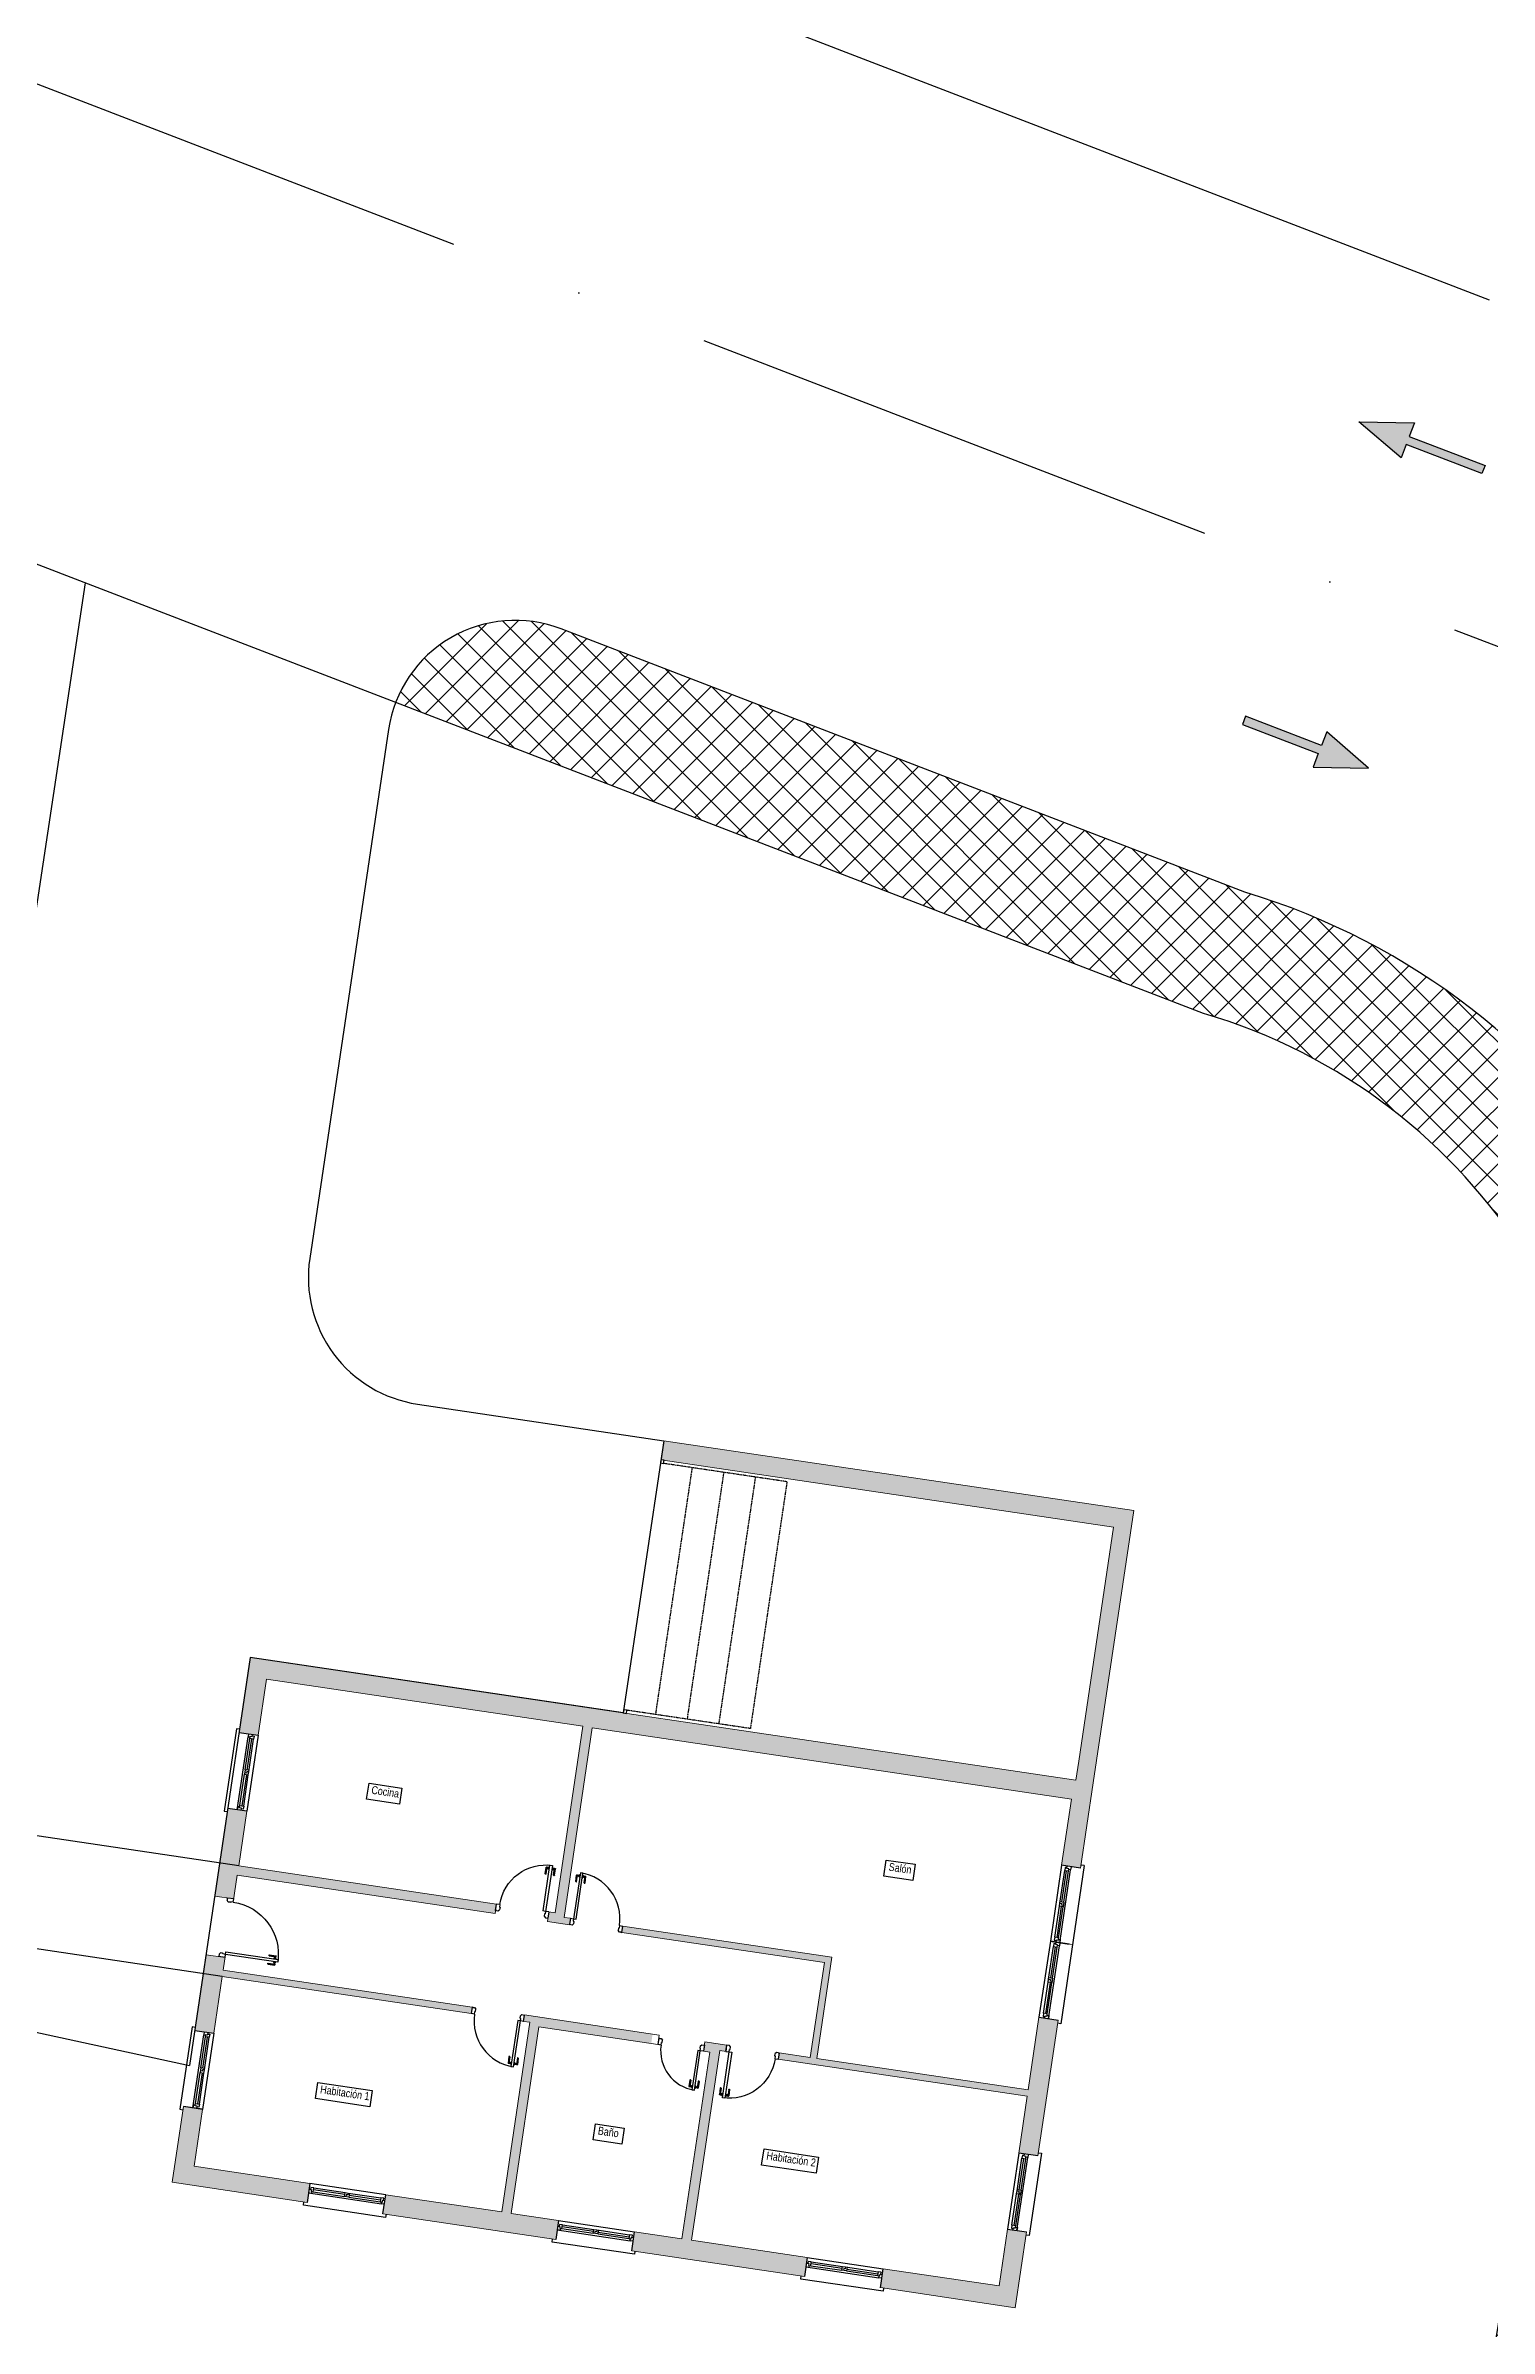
# Model space of a CAD drawing. Header units: millimetres. Extents: x 712192 to 1044287, y 40211 to 168571.
# Drawn here: x 839058 to 855210, y 104117 to 129643 of the extents above; entities that cross this region are included whole.
import ezdxf

# ---------------------------------------------------------------- set-up
doc = ezdxf.new("R2010")
doc.units = ezdxf.units.MM
doc.linetypes.add('ACAD_ISO10W100', pattern=[18, 12, -3, 0, -3])
for name, color, linetype in [('Aceras', 8, 'Continuous'), ('Carpinteria', 14, 'Continuous'), ('Cerramiento', 7, 'Continuous'), ('Cristal', 4, 'Continuous'), ('Fina', 2, 'Continuous'), ('Sombreado muros', 30, 'Continuous'), ('Textos', 5, 'Continuous')]:
    doc.layers.add(name, color=color, linetype=linetype)
for name, color, linetype, lineweight in [('Edificaciones', 6, 'Continuous', 18), ('Parcela', 1, 'Continuous', 30), ('Viales', 7, 'Continuous', 30)]:
    doc.layers.add(name, color=color, linetype=linetype, lineweight=lineweight)
doc.styles.add('basico', font='arial.ttf', dxfattribs={"width": 0.8})

# ---------------------------------------------------------------- blocks, each defined once
blk = doc.blocks.new('p825')
at = {"layer": 'Carpinteria'}
for p, q in [((-0.054, 0.68), (-0.054, 0.78)), ((-0.039, 0.785), (-0.049, 0.785)), ((-0.039, 0.68), (-0.039, 0.785)), ((-0.007, 0.785), (-0.017, 0.785)), ((-0.017, 0.765), (-0.017, 0.785)), ((-0.007, 0.765), (-0.017, 0.765)), ((-0.007, 0.754), (-0.007, 0.796)), ((0, 0.796), (-0.007, 0.796)), ((0, 0.754), (-0.007, 0.754)), ((0.04, 0.825), (0, 0.825)), ((0, 0.825), (0, 0)), ((0.04, 0), (0.04, 0.825)), ((0.04, 0.796), (0.047, 0.796)), ((0.04, 0.754), (0.047, 0.754)), ((0.047, 0.754), (0.047, 0.796)), ((0.047, 0.785), (0.057, 0.785)), ((0.047, 0.765), (0.057, 0.765)), ((0.057, 0.765), (0.057, 0.785)), ((0.079, 0.785), (0.089, 0.785)), ((0.079, 0.68), (0.079, 0.785)), ((0.094, 0.68), (0.094, 0.78)), ((-0.044, 0.675), (-0.049, 0.675)), ((0.084, 0.675), (0.089, 0.675)), ((-0.05, 0), (0, 0)), ((0, 0), (0.04, 0)), ((0, 0), (0, -0.04)), ((0.825, 0), (0.875, 0)), ((0.825, 0), (0.825, -0.04)), ((-0.01, -0.1), (-0.05, -0.1)), ((0.01, -0.08), (-0.01, -0.1)), ((0, -0.04), (0.01, -0.04)), ((0.01, -0.04), (0.01, -0.05)), ((0.01, -0.05), (0.01, -0.06)), ((0.01, -0.06), (0.01, -0.08)), ((0.825, -0.04), (0.815, -0.04)), ((0.815, -0.04), (0.815, -0.05)), ((0.815, -0.05), (0.815, -0.06)), ((0.815, -0.06), (0.815, -0.08)), ((0.815, -0.08), (0.84, -0.1)), ((0.86, -0.1), (0.84, -0.1)), ((0.86, -0.1), (0.875, -0.1))]:
    blk.add_line(p, q, dxfattribs=at)
for centre, radius, start, end in [((-0.049, 0.78), 0.005, 90, 180), ((-0.028, 0.812), 0.0294, 248.0255, 291.9745), ((-0.028, 0.738), 0.0294, 68.0255, 111.9745), ((0, 0), 0.825, 0, 90), ((0.068, 0.812), 0.0294, 248.0255, 291.9745), ((0.068, 0.738), 0.0294, 68.0255, 111.9745), ((0.089, 0.78), 0.005, 0, 90), ((-0.049, 0.68), 0.005, 180, 270), ((-0.044, 0.68), 0.005, 270, 0), ((0.084, 0.68), 0.005, 180, 270), ((0.089, 0.68), 0.005, 270, 0)]:
    blk.add_arc(centre, radius, start, end, dxfattribs=at)
at = {"layer": 'Cerramiento'}
for p, q in [((-0.05, 0), (-0.05, -0.1)), ((0.875, 0), (0.875, -0.1))]:
    blk.add_line(p, q, dxfattribs=at)
blk = doc.blocks.new('p725')
at = {"layer": 'Carpinteria'}
for p, q in [((0.04, 0.725), (0, 0.725)), ((0, 0.725), (0, -0.04)), ((0.04, 0), (0.04, 0.725)), ((-0.054, 0.58), (-0.054, 0.68)), ((-0.039, 0.685), (-0.049, 0.685)), ((-0.044, 0.575), (-0.049, 0.575)), ((-0.039, 0.58), (-0.039, 0.685)), ((-0.007, 0.685), (-0.017, 0.685)), ((-0.017, 0.665), (-0.017, 0.685)), ((-0.007, 0.665), (-0.017, 0.665)), ((-0.007, 0.654), (-0.007, 0.696)), ((0, 0.696), (-0.007, 0.696)), ((0, 0.654), (-0.007, 0.654)), ((0.04, 0.696), (0.047, 0.696)), ((0.04, 0.654), (0.047, 0.654)), ((0.047, 0.654), (0.047, 0.696)), ((0.047, 0.685), (0.057, 0.685)), ((0.047, 0.665), (0.057, 0.665)), ((0.057, 0.665), (0.057, 0.685)), ((0.079, 0.685), (0.089, 0.685)), ((0.079, 0.58), (0.079, 0.685)), ((0.084, 0.575), (0.089, 0.575)), ((0.094, 0.58), (0.094, 0.68)), ((-0.05, 0), (0, 0)), ((0, 0), (0.04, 0)), ((0.725, 0), (0.775, 0)), ((0.725, 0), (0.725, -0.04)), ((-0.01, -0.1), (-0.05, -0.1)), ((0.01, -0.08), (-0.01, -0.1)), ((0, -0.04), (0.01, -0.04)), ((0.01, -0.04), (0.01, -0.08)), ((0.725, -0.04), (0.715, -0.04)), ((0.715, -0.04), (0.715, -0.08)), ((0.74, -0.1), (0.715, -0.08)), ((0.76, -0.1), (0.74, -0.1)), ((0.76, -0.1), (0.775, -0.1))]:
    blk.add_line(p, q, dxfattribs=at)
for centre, radius, start, end in [((0, 0), 0.725, 0, 90), ((-0.049, 0.68), 0.005, 90, 180), ((-0.049, 0.58), 0.005, 180, 270), ((-0.044, 0.58), 0.005, 270, 0), ((-0.028, 0.712), 0.0294, 248.0255, 291.9745), ((-0.028, 0.638), 0.0294, 68.0255, 111.9745), ((0.068, 0.712), 0.0294, 248.0255, 291.9745), ((0.068, 0.638), 0.0294, 68.0255, 111.9745), ((0.084, 0.58), 0.005, 180, 270), ((0.089, 0.68), 0.005, 0, 90), ((0.089, 0.58), 0.005, 270, 0)]:
    blk.add_arc(centre, radius, start, end, dxfattribs=at)
at = {"layer": 'Cerramiento'}
for p, q in [((-0.05, 0), (-0.05, -0.1)), ((0.775, -0.1), (0.775, 0))]:
    blk.add_line(p, q, dxfattribs=at)
blk = doc.blocks.new('ven2')
at = {"layer": 'Carpinteria'}
for p, q in [((0, 0.5), (0.04, 0.5)), ((0.03, 0.3), (0, 0.3)), ((0.02, 0.3), (0.02, 0.2)), ((0.04, 0.4), (0.03, 0.4)), ((0.03, 0.4), (0.03, 0.3)), ((0.04, 0.5), (0.04, 0.4)), ((1, 0.5), (0.04, 0.5)), ((0.06, 0.4), (0.04, 0.4)), ((0.06, 0.2), (0.06, 0.4)), ((0.47, 0.4), (0.06, 0.4)), ((0.47, 0.2), (0.47, 0.4)), ((0.47, 0.4), (0.53, 0.4)), ((0.49, 0.2), (0.49, 0.3)), ((0.49, 0.3), (0.51, 0.3)), ((0.51, 0.3), (0.51, 0.4)), ((0.53, 0.4), (0.53, 0.2)), ((0.94, 0.4), (0.53, 0.4)), ((0.96, 0.4), (0.94, 0.4)), ((0.94, 0.4), (0.94, 0.2)), ((0.96, 0.4), (0.96, 0.5)), ((0.96, 0.5), (1, 0.5)), ((0.97, 0.4), (0.96, 0.4)), ((0.97, 0.3), (0.97, 0.4)), ((1, 0.3), (0.97, 0.3)), ((0.98, 0.2), (0.98, 0.3)), ((0.02, 0.2), (0.06, 0.2)), ((0.49, 0.2), (0.06, 0.2)), ((0.53, 0.2), (0.49, 0.2)), ((0.94, 0.2), (0.53, 0.2)), ((0.94, 0.2), (0.98, 0.2))]:
    blk.add_line(p, q, dxfattribs=at)
at = {"layer": 'Cerramiento'}
for p, q in [((0, 1), (0, 0)), ((1, 0), (1, 1))]:
    blk.add_line(p, q, dxfattribs=at)
at = {"layer": 'Cristal'}
for p, q in [((0.47, 0.3), (0.06, 0.3)), ((0.53, 0.3), (0.94, 0.3))]:
    blk.add_line(p, q, dxfattribs=at)
blk = doc.blocks.new('p625')
at = {"layer": 'Carpinteria'}
for p, q in [((-0.054, 0.48), (-0.054, 0.58)), ((-0.039, 0.585), (-0.049, 0.585)), ((-0.044, 0.475), (-0.049, 0.475)), ((-0.039, 0.48), (-0.039, 0.585)), ((-0.017, 0.565), (-0.017, 0.585)), ((-0.007, 0.585), (-0.017, 0.585)), ((-0.007, 0.565), (-0.017, 0.565)), ((0, 0.596), (-0.007, 0.596)), ((-0.007, 0.554), (-0.007, 0.596)), ((0, 0.554), (-0.007, 0.554)), ((0.04, 0.625), (0, 0.625)), ((0, 0.625), (0, -0.04)), ((0.04, 0), (0.04, 0.625)), ((0.04, 0.596), (0.047, 0.596)), ((0.04, 0.554), (0.047, 0.554)), ((0.047, 0.554), (0.047, 0.596)), ((0.047, 0.585), (0.057, 0.585)), ((0.047, 0.565), (0.057, 0.565)), ((0.057, 0.565), (0.057, 0.585)), ((0.079, 0.48), (0.079, 0.585)), ((0.079, 0.585), (0.089, 0.585)), ((0.084, 0.475), (0.089, 0.475)), ((0.094, 0.48), (0.094, 0.58)), ((-0.05, 0), (0, 0)), ((0, 0), (0.04, 0)), ((0.625, 0), (0.675, 0)), ((0.625, 0), (0.625, -0.04)), ((-0.01, -0.1), (-0.05, -0.1)), ((0.01, -0.08), (-0.01, -0.1)), ((0, -0.04), (0.01, -0.04)), ((0.01, -0.04), (0.01, -0.08)), ((0.625, -0.04), (0.615, -0.04)), ((0.615, -0.04), (0.615, -0.08)), ((0.64, -0.1), (0.615, -0.08)), ((0.66, -0.1), (0.64, -0.1)), ((0.66, -0.1), (0.675, -0.1))]:
    blk.add_line(p, q, dxfattribs=at)
for centre, radius, start, end in [((-0.049, 0.58), 0.005, 90, 180), ((-0.049, 0.48), 0.005, 180, 270), ((-0.044, 0.48), 0.005, 270, 0), ((-0.028, 0.612), 0.0294, 248.0255, 291.9745), ((-0.028, 0.538), 0.0294, 68.0255, 111.9745), ((0, 0), 0.625, 0, 90), ((0.068, 0.612), 0.0294, 248.0255, 291.9745), ((0.068, 0.538), 0.0294, 68.0255, 111.9745), ((0.084, 0.48), 0.005, 180, 270), ((0.089, 0.58), 0.005, 0, 90), ((0.089, 0.48), 0.005, 270, 0)]:
    blk.add_arc(centre, radius, start, end, dxfattribs=at)
at = {"layer": 'Cerramiento'}
for p, q in [((-0.05, -0.1), (-0.05, 0)), ((0.675, -0.1), (0.675, 0))]:
    blk.add_line(p, q, dxfattribs=at)

msp = doc.modelspace()

# ---------------------------------------------------------------- hatches: boundary and pattern name
at = {"layer": 'Aceras'}
h = msp.add_hatch(dxfattribs=at)
h.set_pattern_fill('ANSI37', color=256, scale=71.580675)
h.set_pattern_definition([(45, (270544.93, 3236.83), (-160.7032, 160.7032), []), (135, (270544.93, 3236.83), (-160.7032, -160.7032), [])])
h.paths.add_polyline_path([(757552, 126920, 0.414214), (755563, 127297), (722138, 104533), (722944, 103350)])
h.paths.add_polyline_path([(787790, 143539), (799687, 138960, 0.414214), (798865, 140810), (788304, 144875, 0.319675), (777176, 142017), (764778, 133574, 0.414214), (764401, 131584), (778150, 140948, -0.325822)])
h.paths.add_polyline_path([(824260, 129503), (824297, 129905, 0.335762), (823386, 131373), (810355, 136388, 0.414214), (808504, 135566)])
h.paths.add_polyline_path([(833260, 127573, 0.414214), (831409, 126751), (836939, 124623), (836986, 124935, 0.351854), (836085, 126485)])
h.paths.add_polyline_path([(852012, 118821, -0.378204), (856528, 111652), (854208, 97365, 0.414214), (855850, 98548), (857942, 111422, 0.375958), (852475, 120177), (844825, 123121, 0.414214), (842975, 122299)])
h.paths.add_polyline_path([(854898, 92685, 0.421729), (853678, 94333), (850815, 76534, 0.416122), (852466, 77716)])
h.paths.add_polyline_path([(851021, 68815, 0.414214), (849837, 70458), (847818, 58027), (848044, 58026, 0.369067), (849463, 59228)])
at = {"layer": 'Sombreado muros'}
h = msp.add_hatch(dxfattribs=at)
h.set_pattern_fill('SACNCR', color=256, scale=57.26454)
h.set_pattern_definition([(45, (270544.93, 3236.83), (-96.42192, 96.42192), []), (45, (270641.35, 3236.83), (-96.42192, 96.42192), [0, -136.361185])])
h.paths.add_polyline_path([(851231, 113261), (845973, 114042), (845941, 113830), (845977, 113825), (851006, 113077), (850617, 110458), (850585, 110246), (841347, 111620), (841223, 110781), (841435, 110750), (841528, 111376), (845068, 110849), (844758, 108764), (844687, 108774), (844672, 108668), (844919, 108631), (844930, 108702), (844859, 108713), (845174, 110833), (850534, 110036), (850424, 109295), (850636, 109263), (850778, 110217)])
h.paths.add_polyline_path([(850384, 107564), (850171, 107595), (850050, 106783), (847684, 107135), (847852, 108268), (845514, 108615), (845504, 108544), (847771, 108207), (847613, 107145), (847264, 107197), (847254, 107126), (850040, 106712), (849945, 106076), (850158, 106045)])
h.paths.add_polyline_path([(841309, 109900), (841096, 109932), (840950, 108950), (841163, 108919), (841202, 109184), (844087, 108755), (844103, 108861), (841218, 109290)])
h.paths.add_polyline_path([(841034, 108051), (843820, 107637), (843830, 107708), (841044, 108122), (841065, 108264), (840853, 108295), (840727, 107447), (840939, 107416)])
h.paths.add_polyline_path([(840813, 106566), (840601, 106598), (840475, 105750), (841983, 105525), (842014, 105738), (840719, 105930)])
h.paths.add_polyline_path([(844266, 105403), (844576, 107488), (845833, 107301), (845848, 107408), (844415, 107621), (844404, 107550), (844475, 107540), (844160, 105419), (842864, 105611), (842832, 105399), (844765, 105112), (844797, 105324)])
h.paths.add_polyline_path([(846284, 105103), (846599, 107224), (846670, 107213), (846680, 107284), (846432, 107321), (846417, 107215), (846487, 107204), (846177, 105119), (845646, 105198), (845615, 104985), (847548, 104698), (847579, 104910)])
h.paths.add_polyline_path([(850031, 105195), (849819, 105227), (849725, 104591), (848429, 104784), (848397, 104572), (849905, 104347)])
at = {"layer": 'Viales'}
h = msp.add_hatch(color=256, dxfattribs=at)
h.dxf.hatch_style = 1
h.paths.add_polyline_path([(798121, 146849), (798590, 146443), (798648, 146594), (799496, 146268), (799531, 146358), (798683, 146685), (798742, 146836)])
h.paths.add_polyline_path([(798228, 142973), (797759, 143380), (797701, 143228), (796853, 143554), (796818, 143464), (797666, 143137), (797608, 142986)])
h.paths.add_polyline_path([(824515, 136691), (824984, 136284), (825042, 136436), (825890, 136109), (825925, 136200), (825077, 136527), (825135, 136678)])
h.paths.add_polyline_path([(824153, 133221), (824094, 133070), (823246, 133396), (823211, 133305), (824059, 132979), (824001, 132827), (824622, 132815)])
h.paths.add_polyline_path([(854314, 125274), (854372, 125425), (853751, 125438), (854221, 125032), (854279, 125183), (855127, 124857), (855162, 124948)])
h.paths.add_polyline_path([(853859, 121562), (853390, 121969), (853331, 121817), (852483, 122144), (852448, 122053), (853296, 121726), (853238, 121575)])

# ---------------------------------------------------------------- linework, layer by layer
at = {"layer": 'Carpinteria', "linetype": 'ACAD_ISO10W100'}
for p, q in [((846290, 113742), (845880, 110982)), ((847352, 113584), (845971, 113789)), ((846644, 113689), (846234, 110929)), ((846998, 113637), (846588, 110877)), ((847352, 113584), (846942, 110824)), ((846942, 110824), (845561, 111029))]:
    msp.add_line(p, q, dxfattribs=at)
at = {"layer": 'Carpinteria'}
for p, q in [((845941, 113830), (845936, 113795)), ((845936, 113795), (845971, 113789)), ((845977, 113825), (845941, 113830)), ((845971, 113789), (845977, 113825)), ((845526, 111034), (845520, 110999)), ((845520, 110999), (845556, 110994)), ((845561, 111029), (845526, 111034)), ((845556, 110994), (845561, 111029))]:
    msp.add_line(p, q, dxfattribs=at)
at = {"layer": 'Edificaciones'}
for p, q in [((841435, 110750), (841528, 111376)), ((845068, 110849), (844758, 108764)), ((845174, 110833), (844859, 108713)), ((841223, 110781), (841435, 110750)), ((850617, 110458), (850585, 110246)), ((841096, 109932), (841309, 109900)), ((841218, 109290), (844103, 108861)), ((850424, 109295), (850636, 109263)), ((841202, 109184), (844087, 108755)), ((841163, 108919), (840950, 108950)), ((844103, 108861), (844087, 108755)), ((844687, 108774), (844672, 108668)), ((844687, 108774), (844758, 108764)), ((844672, 108668), (844919, 108631)), ((844859, 108713), (844930, 108702)), ((844930, 108702), (844919, 108631)), ((845514, 108615), (845504, 108544)), ((845504, 108544), (847771, 108207)), ((845514, 108615), (847852, 108268)), ((841065, 108264), (840853, 108295)), ((847684, 107135), (847852, 108268)), ((850298, 108445), (850545, 108408)), ((841034, 108051), (843820, 107637)), ((841044, 108122), (843830, 107708)), ((847613, 107145), (847771, 108207)), ((843820, 107637), (843830, 107708)), ((844475, 107540), (844160, 105419)), ((844576, 107488), (844266, 105403)), ((844404, 107550), (844415, 107621)), ((844404, 107550), (844475, 107540)), ((844415, 107621), (845923, 107397)), ((844576, 107488), (845907, 107290)), ((850171, 107595), (850384, 107564)), ((840727, 107447), (840939, 107416)), ((845907, 107290), (845923, 107397)), ((846599, 107224), (846284, 105103)), ((846417, 107215), (846432, 107321)), ((846417, 107215), (846487, 107204)), ((846432, 107321), (846680, 107284)), ((846599, 107224), (846670, 107213)), ((846670, 107213), (846680, 107284)), ((846487, 107204), (846177, 105119)), ((847254, 107126), (847264, 107197)), ((847254, 107126), (850040, 106712)), ((847264, 107197), (847613, 107145)), ((847684, 107135), (850050, 106783)), ((840601, 106598), (840813, 106566)), ((840813, 106566), (840719, 105930)), ((849945, 106076), (850158, 106045)), ((840719, 105930), (842014, 105738)), ((842014, 105738), (841983, 105525)), ((842864, 105611), (842832, 105399)), ((842864, 105611), (844160, 105419)), ((844797, 105324), (844765, 105112)), ((845646, 105198), (845615, 104985)), ((849819, 105227), (850031, 105195)), ((847579, 104910), (847548, 104698)), ((848429, 104784), (848397, 104572))]:
    msp.add_line(p, q, dxfattribs=at)
for points in [[(850778, 110217), (851231, 113261), (845973, 114042), (845936, 113795)], [(850617, 110458), (851006, 113077), (845941, 113830)], [(850585, 110246), (841347, 111620), (841223, 110781)], [(845068, 110849), (841528, 111376)], [(850424, 109295), (850534, 110036), (845174, 110833)], [(850636, 109263), (850778, 110217)], [(841096, 109932), (840950, 108950)], [(841309, 109900), (841218, 109290)], [(841202, 109184), (841158, 108883)], [(840853, 108295), (840727, 107447)], [(841071, 108299), (841044, 108122)], [(841034, 108051), (840939, 107416)], [(850050, 106783), (850171, 107595)], [(850158, 106045), (850384, 107564)], [(849945, 106076), (850040, 106712)], [(840601, 106598), (840475, 105750), (841983, 105525)], [(842832, 105399), (844765, 105112)], [(844266, 105403), (844797, 105324)], [(845646, 105198), (846177, 105119)], [(848397, 104572), (849905, 104347), (850031, 105195)], [(848429, 104784), (849725, 104591), (849819, 105227)], [(845615, 104985), (847548, 104698)], [(846284, 105103), (847579, 104910)]]:
    msp.add_lwpolyline(points, dxfattribs=at)
at = {"layer": 'Fina'}
for p, q in [((841193, 110822), (841056, 109902)), ((841228, 110817), (841193, 110822)), ((841435, 110750), (841309, 109900)), ((841056, 109902), (841091, 109896)), ((850424, 109295), (850298, 108445)), ((850677, 109293), (850414, 107523)), ((850677, 109293), (850642, 109298)), ((850298, 108445), (850171, 107595)), ((840697, 107488), (840560, 106567)), ((840732, 107483), (840697, 107488)), ((850414, 107523), (850378, 107528)), ((840939, 107416), (840813, 106566)), ((840560, 106567), (840595, 106562)), ((849945, 106076), (849819, 105227)), ((850198, 106075), (850062, 105155)), ((850163, 106080), (850198, 106075)), ((842864, 105611), (842014, 105738)), ((841942, 105495), (841947, 105531)), ((842862, 105358), (841942, 105495)), ((842868, 105394), (842862, 105358)), ((844797, 105324), (845646, 105198)), ((844724, 105081), (844730, 105117)), ((845645, 104945), (844724, 105081)), ((845650, 104980), (845645, 104945)), ((850062, 105155), (850026, 105160)), ((847507, 104668), (847512, 104703)), ((848427, 104531), (847507, 104668)), ((847579, 104910), (848429, 104784)), ((848433, 104566), (848427, 104531))]:
    msp.add_line(p, q, dxfattribs=at)
at = {"layer": 'Parcela'}
msp.add_line((834488, 108392), (840667, 107058), dxfattribs=at)
msp.add_lwpolyline([(854208, 97365), (856528, 111652, 0.378204), (852012, 118821), (787790, 143539, 0.325822)], format="xyb", dxfattribs=at)
at = {"layer": 'Textos'}
for points in [[(842676, 110214), (843043, 110159), (843016, 109979), (842649, 110034)], [(848463, 109354), (848784, 109306), (848758, 109126), (848436, 109174)], [(842103, 106866), (842713, 106775), (842686, 106595), (842076, 106686)], [(845209, 106404), (845531, 106356), (845504, 106176), (845183, 106224)], [(847095, 106123), (847705, 106033), (847678, 105853), (847068, 105943)]]:
    msp.add_lwpolyline(points, close=True, dxfattribs=at)
at = {"layer": 'Viales', "linetype": 'Continuous'}
for p, q in [((853751, 125438), (854372, 125425)), ((854221, 125032), (853751, 125438)), ((854372, 125425), (854314, 125274)), ((854279, 125183), (854221, 125032)), ((855127, 124857), (854279, 125183)), ((855162, 124948), (855127, 124857)), ((852483, 122144), (852448, 122053)), ((852448, 122053), (853296, 121726)), ((853390, 121969), (853331, 121817)), ((853859, 121562), (853390, 121969)), ((853296, 121726), (853238, 121575)), ((853238, 121575), (853859, 121562))]:
    msp.add_line(p, q, dxfattribs=at)
at = {"layer": 'Viales'}
for p, q in [((854314, 125274), (855162, 124948)), ((853331, 121817), (852483, 122144)), ((845973, 114042), (845520, 110999)), ((845520, 110999), (841347, 111620)), ((834488, 108392), (840667, 107058))]:
    msp.add_line(p, q, dxfattribs=at)
at = {"layer": 'Viales', "linetype": 'ACAD_ISO10W100', "ltscale": 500}
msp.add_lwpolyline([(860424, 120953), (787419, 149051)], dxfattribs=at)
at = {"layer": 'Viales'}
for points in [[(855210, 126795), (797430, 149033)], [(841347, 111620), (840667, 107058)]]:
    msp.add_lwpolyline(points, dxfattribs=at)
for points in [[(841034, 108051), (836353, 108747, -0.414887), (836052, 109155), (838309, 124095)], [(841218, 109290), (837779, 109801, -0.414887), (837478, 110209), (839506, 123635)], [(844885, 98751), (854227, 97362, 0.410288), (855850, 98548), (857942, 111422, 0.375958), (852475, 120177), (844825, 123121, 0.480011), (842895, 121996), (842013, 116079, 0.414388), (843218, 114452), (845973, 114042)]]:
    msp.add_lwpolyline(points, format="xyb", dxfattribs=at)

# ---------------------------------------------------------------- block references
at = {"layer": 'Cerramiento'}
for name, p, xscale, yscale, zscale, rotation in [('p725', (844652, 108780), -715.8067457142453, 715.8067457142453, 715.8067457142453, 351.5426358961056), ('p725', (844965, 108697), 715.8067457142453, 715.8067457142453, 715.8067457142453, 351.5426358961056), ('p825', (841071, 108299), -715.8067457142452, 715.8067457142453, 715.8067457142453, 261.542635896278), ('p725', (844369, 107555), 715.8067457142452, 715.8067457142452, 715.8067457142452, 171.5426358961057), ('p625', (846382, 107220), 710.0802917653226, 710.0802917653226, 710.0802917653226, 171.5426358960306), ('p725', (846705, 107208), -715.806745714245, 715.8067457142453, 715.8067457142453, 171.5426358961056)]:
    msp.add_blockref(name, p, dxfattribs=dict(at, xscale=xscale, yscale=yscale, zscale=zscale, rotation=rotation))
at = {"layer": 'Fina', "yscale": 214.7420237142814}
for p, xscale, zscale, rotation in [((841435, 110750), -858.9680948570943, 858.9680948570943, 81.5426358961056), ((850424, 109295), 858.9680948570945, 858.9680948570945, 261.5426358961056), ((850298, 108445), 858.9680948570945, 858.9680948570945, 261.5426358961056), ((840939, 107416), -858.9680948570943, 858.9680948570943, 81.5426358961056), ((849945, 106076), 858.9680948570945, 858.9680948570945, 261.5426358961056), ((842864, 105611), 858.9680948570943, 858.9680948570943, 171.5426358961057), ((845646, 105198), 858.9680948570943, 858.9680948570943, 171.5426358961057), ((848429, 104784), 858.9680948570943, 858.9680948570943, 171.5426358961057)]:
    msp.add_blockref('ven2', p, dxfattribs=dict(at, xscale=xscale, zscale=zscale, rotation=rotation))

# ---------------------------------------------------------------- texts
at = {"layer": 'Textos', "style": 'basico', "width": 0.8}
for s, height, p in [('Cocina', 89.5, (842698, 110096)), ('Salón', 89.5, (848485, 109236)), ('Habitación 1', 89.48, (842125, 106748)), ('Baño', 89.5, (845232, 106286)), ('Habitación 2', 89.48, (847117, 106006))]:
    msp.add_text(s, height=height, rotation=351.5426, dxfattribs=at).set_placement(p)

doc.saveas('drawing.dxf')
